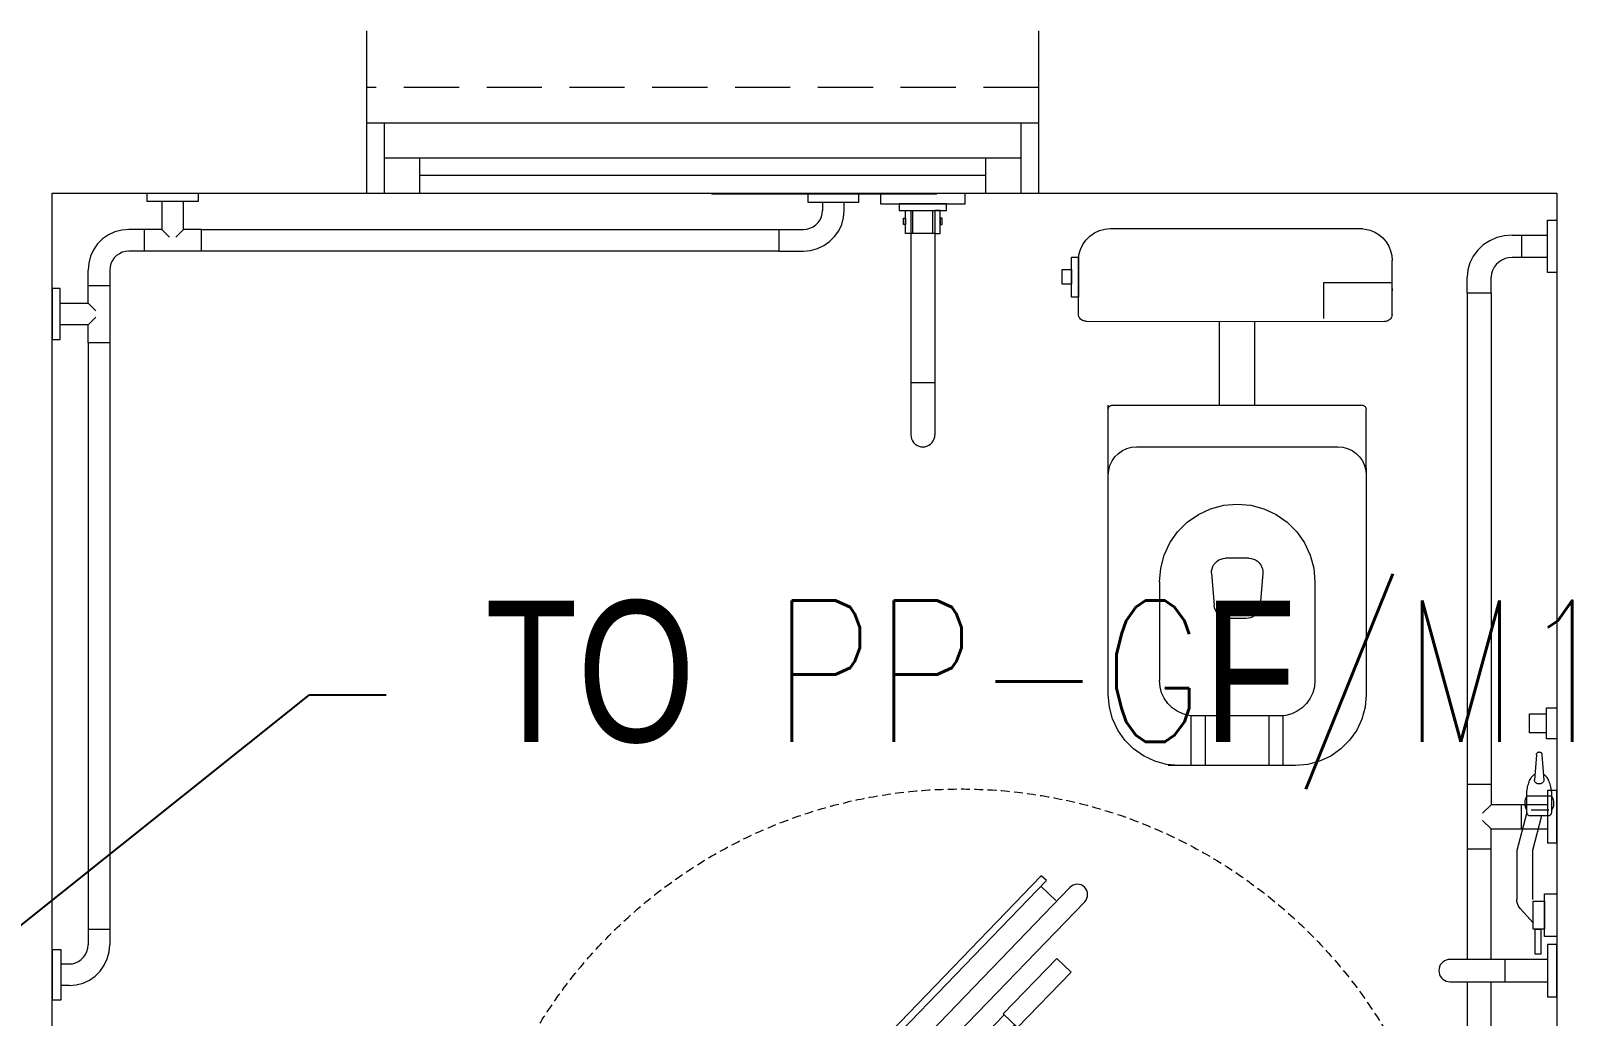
# Model space of a CAD drawing. Header units: inches. Extents: x -12418 to 57169, y -29325 to 19878.
# Drawn here: x 8278 to 10460, y 7408 to 8803 of the extents above; entities that cross this region are included whole.
import ezdxf
from ezdxf import colors
from ezdxf.entities.mleader import LeaderData, LeaderLine
from ezdxf.math import Vec2, Vec3

# ---------------------------------------------------------------- set-up
doc = ezdxf.new("R2010")
doc.units = ezdxf.units.IN
doc.header["$LTSCALE"] = 25
doc.header["$MEASUREMENT"] = 0
for name, pattern in [('00-Ground Floor$0$HIDDEN2', [0.1875, 0.125, -0.0625]), ('00-Ground Floor$0$TRATTEGGIATA', [0.75, 0.5, -0.25]), ('DASHDOT', [25.4, 12.7, -6.35, 0, -6.35])]:
    doc.linetypes.add(name, pattern=pattern)
doc.layers.get('0').update_dxf_attribs({"color": 8})
for name, color, linetype, lineweight in [('00-Ground Floor$0$Aluminum', 251, 'Continuous', 5), ('00-Ground Floor$0$LOADING', 253, 'Continuous', 5), ('00-Ground Floor$0$Proj', 251, 'Continuous', 5), ('00-Ground Floor$0$SANIT', 250, 'Continuous', 5), ('00-Ground Floor$0$Walls', 251, 'Continuous', 5), ('E-LITE-CIRC @ 100', 6, 'Continuous', 25), ('E-LITE-CLNG-CNDT', 6, 'DASHDOT', 35), ('E-POWR-TEXT @ 100', 6, 'Continuous', 25)]:
    doc.layers.add(name, color=color, linetype=linetype, lineweight=lineweight)
doc.styles.add('DC_Elc_Romans', font='elc_romans.shx', dxfattribs={"width": 0.7})
doc.styles.add('DC_Simplex', font='SIMPLEX.shx', dxfattribs={"width": 0.7})

# ---------------------------------------------------------------- blocks, each defined once
blk = doc.blocks.new('00-Ground Floor$0$Wheelchair')
for p, q in [((9688.8, 4580.4), (9636.3, 4519)), ((9688.8, 4580.4), (9913.2, 4363.8)), ((9695.9, 4532.4), (9716, 4554.1)), ((9647.3, 4524.1), (9584.2, 4494.7)), ((9709.9, 4426.2), (9647.3, 4524.1)), ((9695.9, 4532.4), (9738.4, 4489.9)), ((9584.2, 4494.7), (9568.2, 4476.7)), ((9762.6, 4492.4), (9766.7, 4505.2)), ((9568.2, 4476.7), (9665.9, 4393.6)), ((9698.4, 4444.2), (9735.9, 4492.5)), ((9738.4, 4489.9), (9752.5, 4485)), ((9752.5, 4485), (9762.6, 4492.4)), ((9968.8, 4285), (9757.7, 4488.8)), ((9586.8, 4461), (9580.1, 4453.2)), ((9580.1, 4453.2), (9656.4, 4390)), ((9709.9, 4426.2), (9663.7, 4398.5)), ((9779.1, 4383.2), (9709.9, 4426.2)), ((9900.5, 4350.6), (9959.2, 4411.4)), ((9951.7, 4408.7), (9954.5, 4406)), ((9959.2, 4411.4), (10010.4, 4361.2)), ((9656.4, 4390), (9661.8, 4397.1)), ((9665.9, 4393.6), (9695.8, 4341.1)), ((9933.8, 4386.5), (9932, 4388.3)), ((9934.6, 4342.8), (9980.6, 4390.4)), ((9975.8, 4385.5), (10035.6, 4327.8)), ((9452.6, 4357.1), (9469.8, 4373.8)), ((9469.8, 4373.8), (9557.2, 4280)), ((9759.9, 4375.2), (9711.9, 4320.3)), ((9759.9, 4375.2), (9778.4, 4384.2)), ((9778.4, 4384.2), (9904.8, 4281.6)), ((10015.9, 4307.3), (9956.1, 4365)), ((9426, 4292.7), (9452.6, 4357.1)), ((9486.4, 4356), (9493.9, 4363)), ((9493.9, 4363), (9560.4, 4289.7)), ((9732.8, 4330.6), (9756, 4349.7)), ((9756, 4349.7), (9802, 4345.5)), ((9802, 4345.5), (9893.6, 4285.1)), ((9934.3, 4342.8), (9906.5, 4356.1)), ((9934.7, 4342.9), (10054.3, 4227.4)), ((9950.7, 4359.5), (9980.6, 4330.3)), ((10010.4, 4361.2), (10005.8, 4356.5)), ((9695.8, 4341.1), (9709.9, 4321.7)), ((9751.1, 4275.1), (9711.9, 4320.3)), ((9732.8, 4330.6), (9727.3, 4319.9)), ((9778.1, 4291.7), (9727.3, 4319.9)), ((9980.6, 4330.3), (9986.1, 4336)), ((9371.6, 4248.8), (9430.7, 4303.9)), ((9526.6, 4234.6), (9426, 4292.7)), ((9526.6, 4234.6), (9552.2, 4282)), ((9560.4, 4289.7), (9553.6, 4283.9)), ((9557.2, 4280), (9611, 4252.4)), ((9775.8, 4283), (9778.1, 4291.7)), ((9789, 4271.5), (9775.8, 4283)), ((9890.5, 4287.2), (9880.7, 4247.5)), ((9891.8, 4246.6), (9904.8, 4281.6)), ((9893.6, 4285.1), (9904.8, 4281.6)), ((9904.8, 4281.6), (9992.8, 4255.2)), ((9964, 4272.7), (9966.8, 4282.3)), ((9966.8, 4282.3), (9975.4, 4291.3)), ((9975.4, 4291.3), (9984.9, 4294.4)), ((10489.5, 3888.5), (10084.1, 4279.7)), ((10129.9, 4278.3), (10109.5, 4257.2)), ((10121.6, 4286.3), (10128.5, 4293.5)), ((10121.6, 4286.3), (10499.3, 3921.8)), ((10128.5, 4293.5), (10506.2, 3929)), ((9770.8, 4244.3), (9751.1, 4275.1)), ((9836.1, 4243.1), (9789, 4271.5)), ((9977.3, 4259.9), (9964, 4272.7)), ((9967.7, 4265.7), (9965.5, 4263.4)), ((9992.8, 4255.2), (10043.4, 4233.2)), ((10183.1, 4143.7), (10063.9, 4258.7)), ((10137.1, 4271.4), (10116.7, 4250.3)), ((9371.6, 4248.8), (9598.1, 4034.2)), ((9419.9, 4243.9), (9399.1, 4222.7)), ((9419.9, 4243.9), (9464.3, 4203.2)), ((9508.1, 4245.3), (9461.6, 4205.7)), ((9572.7, 4167.4), (9526.6, 4234.6)), ((9579.9, 4186.9), (9632.5, 4237.3)), ((9611, 4252.4), (9631.1, 4239.2)), ((9679.4, 4200.1), (9632.5, 4237.3)), ((9989.6, 3975.8), (9770.8, 4244.3)), ((9879.4, 4247.6), (9836.1, 4243.1)), ((9891.8, 4246.6), (9879.4, 4247.6)), ((9966.5, 4198.9), (9891.8, 4246.6)), ((10043.4, 4233.2), (10099.8, 4203.2)), ((9623.1, 4216), (9605.2, 4191.9)), ((9623.1, 4216), (9633.6, 4221.9)), ((9664, 4172.4), (9633.6, 4221.9)), ((9469.8, 4189.4), (9462.9, 4179)), ((9464.3, 4203.2), (9469.8, 4189.4)), ((9605.2, 4191.9), (9611.4, 4146.2)), ((9711.1, 4181.9), (9679.4, 4200.1)), ((10005.5, 4168.6), (9966.5, 4198.9)), ((10099.8, 4203.2), (10116.9, 4183)), ((9462.9, 4179), (9450.3, 4174.3)), ((9679.2, 3982.3), (9466.2, 4184.1)), ((9579.9, 4186.9), (9571.7, 4168)), ((9571.7, 4168), (9679.8, 4046.3)), ((9672.6, 4175.1), (9664, 4172.4)), ((9684.7, 4162.4), (9672.6, 4175.1)), ((9989.1, 3975.3), (9711.1, 4181.9)), ((10047.5, 4143.9), (10005.5, 4168.6)), ((10116.9, 4183), (10155.6, 4163.8)), ((10130.2, 4164), (10120, 4181.2)), ((9611.4, 4146.2), (9675.8, 4057.3)), ((9715.1, 4116.7), (9684.7, 4162.4)), ((10087.4, 4131), (10130.2, 4164)), ((10155.6, 4163.8), (10251.2, 4093.6)), ((9816.8, 4105.4), (9835.9, 4124.9)), ((9851.9, 4142.1), (9833.2, 4122.2)), ((9849, 4139.2), (9835.9, 4124.9)), ((10087.4, 4131), (10047.5, 4143.9)), ((10135, 4071.7), (10087.4, 4131)), ((9712.6, 4073.2), (9715.1, 4116.7)), ((10204.7, 4088.4), (10101.2, 3978.7)), ((10251.2, 4093.6), (10204.7, 4088.4)), ((10251.2, 4093.6), (10275.8, 4069.8)), ((9673.6, 4060.4), (9712.8, 4071.9)), ((9714.2, 4060.8), (9679.8, 4046.3)), ((9714.2, 4060.8), (9712.6, 4073.2)), ((9765.1, 3988.4), (9714.2, 4060.8)), ((10097.7, 4073.5), (9997.2, 3968.1)), ((10187.6, 4070.2), (10097.7, 4073.5)), ((10275.8, 4069.8), (10283, 4047)), ((9610.7, 4047.5), (9552.6, 3986.2)), ((9619.9, 4014.1), (9605.4, 4041.3)), ((9675.8, 4057.3), (9679.8, 4046.3)), ((9679.8, 4046.3), (9710.1, 3959.6)), ((10283, 4047), (10281.4, 4032.7)), ((10469.2, 3867.5), (10283.1, 4047.1)), ((9576.3, 4012.7), (9574.4, 4014.4)), ((10281.4, 4032.7), (10176, 3886.7)), ((10271, 4018.3), (10309.2, 3981.4)), ((9554.9, 3993.8), (9557.7, 3991.1)), ((9619.9, 4013.8), (9574.4, 3965.8)), ((9604, 3997), (9634.5, 3968.4)), ((9619.9, 4013.8), (9740.6, 3899.4)), ((10294.8, 3967.5), (10259.1, 4001.9)), ((9552.6, 3986.2), (9605, 3937.3)), ((9579.2, 3970.8), (9639.5, 3913.6)), ((9659, 3934.2), (9598.7, 3991.4)), ((9673.3, 3975.3), (9670.6, 3965.7)), ((9681.9, 3984.4), (9673.3, 3975.3)), ((9691.3, 3987.6), (9681.9, 3984.4)), ((9704.7, 3974.8), (9691.3, 3987.6)), ((9698.5, 3984.2), (9700.7, 3986.4)), ((9797.1, 3950.8), (9765.1, 3988.4)), ((9989.1, 3975.3), (9986.9, 3977.9)), ((10002.4, 3961.7), (9989.1, 3975.3)), ((10003.8, 3963), (10017, 3972.2)), ((10017, 3972.2), (10055.4, 3976.6)), ((10055.4, 3976.6), (10092.1, 3970.4)), ((10101.2, 3978.7), (10059.8, 3939.5)), ((10101.2, 3978.7), (10167.6, 3911)), ((10310.6, 3982.9), (10291.2, 3962.7)), ((10389.2, 3907.1), (10310.6, 3982.9)), ((9634.5, 3968.4), (9629, 3962.7)), ((9710.1, 3959.6), (9734.3, 3910)), ((9823.7, 3909.9), (9797.1, 3950.8)), ((9896.3, 3862.9), (9997.1, 3968)), ((10002.4, 3961.7), (9993.9, 3948)), ((9997.1, 3968.1), (9995.9, 3966.7)), ((10002.4, 3961.7), (10003.2, 3962.2)), ((10291.2, 3962.7), (10369.7, 3886.9)), ((9605, 3937.3), (9609.5, 3942)), ((9993.9, 3948), (9991.2, 3909.5)), ((10491.3, 3929.5), (10470.9, 3908.4)), ((10499.3, 3921.8), (10506.2, 3929)), ((9734.3, 3910), (9766.8, 3855.1)), ((9838.4, 3870.6), (9823.7, 3909.9)), ((9991.2, 3909.5), (9999, 3873.1)), ((9991.2, 3863.6), (10028.5, 3906.8)), ((10369.7, 3886.9), (10389.2, 3907.1)), ((9830, 3774.5), (9709.7, 3888.4)), ((9689.7, 3867.2), (10098.6, 3479.7)), ((9838.4, 3870.6), (9807.3, 3826.4)), ((9899.8, 3825.8), (9838.4, 3870.6)), ((9886.2, 3755.3), (9991.2, 3863.6)), ((9903.6, 3773.2), (9896.3, 3862.9)), ((9991.2, 3863.6), (10061.7, 3800.3)), ((9693.1, 3821.6), (9713.3, 3842.9)), ((9766.8, 3855.1), (9787.8, 3838.9)), ((9684.7, 3829.6), (9677.9, 3822.3)), ((9677.9, 3822.3), (10058.9, 3461.2)), ((9684.7, 3829.6), (10065.8, 3468.5)), ((9700.4, 3814.7), (9720.5, 3836)), ((9787.8, 3838.9), (9808.6, 3801)), ((9807.3, 3826.4), (9789.7, 3835.8)), ((9808.6, 3801), (9883.1, 3708.7)), ((9945.2, 3681.2), (10086.4, 3793)), ((9883.1, 3708.7), (9886.2, 3755.3)), ((9883.1, 3708.7), (9907.9, 3685.2)), ((9959.2, 3692.3), (9997.7, 3655.7)), ((10011, 3670.7), (9975, 3704.8)), ((9907.9, 3685.2), (9931, 3679)), ((10118.7, 3500.9), (9930.9, 3678.8)), ((9931, 3679), (9945.2, 3681.2)), ((9996.3, 3654.2), (10015.6, 3674.6)), ((10015.6, 3674.6), (10094.8, 3599.5)), ((10075.5, 3579.1), (9996.3, 3654.2)), ((10094.8, 3599.5), (10075.5, 3579.1)), ((10057.7, 3476.1), (10077.9, 3497.4)), ((10065.8, 3468.5), (10058.9, 3461.2))]:
    blk.add_line(p, q)
at = {"color": 30, "linetype": '00-Ground Floor$0$TRATTEGGIATA'}
blk.add_circle((9928.9, 4043.3), 700, dxfattribs=at)
for centre, radius, start, end in [((9941.8, 4398.5), 14.2, 46.0147, 226.0147), ((10025.7, 4317.5), 14.2, 226.0147, 46.0147), ((10074, 4269.2), 14.6, 46.0147, 226.0147), ((9564.6, 4004.1), 14.2, 46.5424, 226.5424), ((9694.4, 4260), 626.4, 320.2511, 335.2615), ((9694.4, 4260), 616.4, 321.5411, 333.0972), ((9649.3, 3923.9), 14.2, 226.5424, 46.5424), ((10097.1, 3872.9), 80.1, 316.0147, 28.3763), ((9699.7, 3877.8), 14.6, 46.5424, 226.5424), ((10479.4, 3878), 14.6, 226.0147, 46.0147), ((10096.6, 3872.4), 80.1, 244.1807, 316.5424), ((9692, 4257.4), 626.4, 297.2956, 312.306), ((9692, 4257.4), 616.4, 299.4599, 311.0159), ((10108.7, 3490.3), 14.6, 226.5424, 46.5424)]:
    blk.add_arc(centre, radius, start, end)
blk = doc.blocks.new('00-Ground Floor')
at = {"layer": '00-Ground Floor$0$Aluminum'}
for p, q in [((8753, 8672.6, 0), (9704.4, 8672.6, 0)), ((8778, 8672.6, 0), (8778, 8572.6, 0)), ((9679.4, 8672.6, 0), (9679.4, 8572.6, 0)), ((8778, 8622.6, 0), (9679.4, 8622.6, 0)), ((8828, 8622.6, 0), (8828, 8572.6, 0)), ((9629.4, 8622.6, 0), (9629.4, 8572.6, 0)), ((9629.4, 8597.6, 0), (8828, 8597.6, 0)), ((8753, 8572.6, 0), (9704.4, 8572.6, 0))]:
    blk.add_line(p, q, dxfattribs=at)
at = {"layer": '00-Ground Floor$0$Proj', "linetype": '00-Ground Floor$0$HIDDEN2', "ltscale": 25}
blk.add_line((9704.4, 8722.6, 0), (8753, 8722.6, 0), dxfattribs=at)
at = {"layer": '00-Ground Floor$0$SANIT'}
for p, q in [((8442.8, 8560.9, 0), (8442.8, 8572.6, 0)), ((8442.8, 8572.6, 0), (8514.8, 8572.6, 0)), ((8514.8, 8560.9, 0), (8442.8, 8560.9, 0)), ((8463.5, 8560.9, 0), (8463.5, 8521.4, 0)), ((8494.1, 8521.4, 0), (8494.1, 8560.9, 0)), ((8514.8, 8572.6, 0), (8514.8, 8560.9, 0)), ((9241.5, 8571.8, 0), (9560.1, 8571.8, 0)), ((9377.9, 8571.8, 0), (9449.9, 8571.8, 0)), ((9377.9, 8571.8, 0), (9377.9, 8560.1, 0)), ((9377.9, 8560.1, 0), (9449.9, 8560.1, 0)), ((9398.6, 8560.1, 0), (9398.6, 8548.4, 0)), ((9429.2, 8548.4, 0), (9429.2, 8560.1, 0)), ((9449.9, 8560.1, 0), (9449.9, 8571.8, 0)), ((9480.5, 8572.6, 0), (9480.5, 8557.6, 0)), ((9480.5, 8557.6, 0), (9600.5, 8557.6, 0)), ((9573.9, 8557.6, 0), (9507.2, 8557.6, 0)), ((9507.2, 8557.6, 0), (9507.2, 8548.4, 0)), ((9573.9, 8548.4, 0), (9573.9, 8557.6, 0)), ((9600.5, 8557.6, 0), (9600.5, 8572.6, 0)), ((9389, 8527.8, 0), (9392.3, 8531.1, 0)), ((9392.3, 8531.1, 0), (9395, 8534.9, 0)), ((9395, 8534.9, 0), (9397, 8539.2, 0)), ((9397, 8539.2, 0), (9398.2, 8543.8, 0)), ((9398.2, 8543.8, 0), (9398.6, 8548.4, 0)), ((9425.7, 8528.7, 0), (9428.3, 8538.4, 0)), ((9428.3, 8538.4, 0), (9429.2, 8548.4, 0)), ((9507.2, 8548.4, 0), (9573.9, 8548.4, 0)), ((9513.2, 8537.4, 0), (9516.2, 8537.4, 0)), ((9513.2, 8528.6, 0), (9513.2, 8537.4, 0)), ((9516.2, 8548.4, 0), (9523.5, 8548.4, 0)), ((9516.2, 8515.6, 0), (9516.2, 8548.4, 0)), ((9516.2, 8537.4, 0), (9516.2, 8528.6, 0)), ((9523.5, 8548.4, 0), (9523.5, 8515.6, 0)), ((9523.5, 8548.4, 0), (9523.5, 8304.5, 0)), ((9526.5, 8515.6, 0), (9526.5, 8548.4, 0)), ((9554.5, 8515.6, 0), (9554.5, 8548.4, 0)), ((9564.9, 8548.4, 0), (9557.5, 8548.4, 0)), ((9557.5, 8548.4, 0), (9557.5, 8515.6, 0)), ((9557.5, 8548.4, 0), (9557.5, 8304.5, 0)), ((9564.9, 8515.6, 0), (9564.9, 8548.4, 0)), ((9567.9, 8537.4, 0), (9564.9, 8537.4, 0)), ((9564.9, 8537.4, 0), (9564.9, 8528.6, 0)), ((9567.9, 8528.6, 0), (9567.9, 8537.4, 0)), ((10424.9, 8460.5, 0), (10424.9, 8534.8, 0)), ((10424.9, 8534.8, 0), (10437.9, 8534.8, 0)), ((10437.9, 8534.8, 0), (10437.9, 8460.5, 0)), ((8387.9, 8513.7, 0), (8379.6, 8508, 0)), ((8397, 8518, 0), (8387.9, 8513.7, 0)), ((8406.7, 8520.6, 0), (8397, 8518, 0)), ((8416.7, 8521.4, 0), (8406.7, 8520.6, 0)), ((8438.3, 8521.4, 0), (8416.7, 8521.4, 0)), ((8438.3, 8521.4, 0), (8438.3, 8490.8, 0)), ((8463.5, 8521.4, 0), (8438.3, 8521.4, 0)), ((8463.5, 8521.4, 0), (8474.3, 8510.6, 0)), ((8494.1, 8521.4, 0), (8483.3, 8510.6, 0)), ((8519.3, 8521.4, 0), (8494.1, 8521.4, 0)), ((8519.3, 8490.8, 0), (8519.3, 8521.4, 0)), ((8519.3, 8521.4, 0), (9336.5, 8521.4, 0)), ((9336.5, 8521.4, 0), (9336.5, 8490.8, 0)), ((9336.5, 8521.4, 0), (9371.6, 8521.4, 0)), ((9371.6, 8521.4, 0), (9376.3, 8521.9, 0)), ((9376.3, 8521.9, 0), (9380.8, 8523.1, 0)), ((9380.8, 8523.1, 0), (9385.1, 8525.1, 0)), ((9385.1, 8525.1, 0), (9389, 8527.8, 0)), ((9408.6, 8504.3, 0), (9415.7, 8511.4, 0)), ((9415.7, 8511.4, 0), (9421.5, 8519.6, 0)), ((9421.5, 8519.6, 0), (9425.7, 8528.7, 0)), ((9516.2, 8528.6, 0), (9513.2, 8528.6, 0)), ((9523.5, 8515.6, 0), (9516.2, 8515.6, 0)), ((9557.5, 8515.6, 0), (9523.5, 8515.6, 0)), ((9557.5, 8515.6, 0), (9564.9, 8515.6, 0)), ((9564.9, 8528.6, 0), (9567.9, 8528.6, 0)), ((9771.3, 8506.5, 0), (9776.8, 8512, 0)), ((9776.8, 8512, 0), (9783.3, 8516.5, 0)), ((9783.3, 8516.5, 0), (9790.4, 8519.9, 0)), ((9790.4, 8519.9, 0), (9798, 8521.9, 0)), ((9798, 8521.9, 0), (9805.8, 8522.6, 0)), ((9805.8, 8522.6, 0), (10159.8, 8522.6, 0)), ((10159.8, 8522.6, 0), (10163.3, 8522.6, 0)), ((10159.8, 8522.6, 0), (10166.8, 8522, 0)), ((10166.8, 8522, 0), (10173.7, 8520.4, 0)), ((10173.7, 8520.4, 0), (10180.2, 8517.7, 0)), ((10180.2, 8517.7, 0), (10186.2, 8514, 0)), ((10186.2, 8514, 0), (10191.6, 8509.4, 0)), ((10191.6, 8509.4, 0), (10196.2, 8504, 0)), ((10353, 8509.9, 0), (10342.9, 8505.5, 0)), ((10363.8, 8512.5, 0), (10353, 8509.9, 0)), ((10374.9, 8513.4, 0), (10363.8, 8512.5, 0)), ((10374.9, 8513.4, 0), (10423.9, 8513.4, 0)), ((10387.9, 8513.4, 0), (10387.9, 8481.9, 0)), ((8366.8, 8492.6, 0), (8362.5, 8483.5, 0)), ((8372.5, 8500.9, 0), (8366.8, 8492.6, 0)), ((8379.6, 8508, 0), (8372.5, 8500.9, 0)), ((8403.2, 8487.2, 0), (8399.3, 8484.5, 0)), ((8407.4, 8489.2, 0), (8403.2, 8487.2, 0)), ((8412, 8490.4, 0), (8407.4, 8489.2, 0)), ((8416.7, 8490.8, 0), (8412, 8490.4, 0)), ((9336.5, 8490.8, 0), (8416.7, 8490.8, 0)), ((9336.5, 8490.8, 0), (9371.6, 8490.8, 0)), ((9371.6, 8490.8, 0), (9381.6, 8491.7, 0)), ((9381.6, 8491.7, 0), (9391.3, 8494.3, 0)), ((9391.3, 8494.3, 0), (9400.4, 8498.6, 0)), ((9400.4, 8498.6, 0), (9408.6, 8504.3, 0)), ((9761.4, 8485.4, 0), (9763.5, 8493, 0)), ((9763.5, 8493, 0), (9766.8, 8500.1, 0)), ((9766.8, 8500.1, 0), (9771.3, 8506.5, 0)), ((10196.2, 8504, 0), (10199.9, 8498, 0)), ((10199.9, 8498, 0), (10202.6, 8491.4, 0)), ((10202.6, 8491.4, 0), (10204.2, 8484.6, 0)), ((10325.9, 8492.2, 0), (10319.5, 8483.7, 0)), ((10333.8, 8499.5, 0), (10325.9, 8492.2, 0)), ((10342.9, 8505.5, 0), (10333.8, 8499.5, 0)), ((8359.9, 8473.9, 0), (8359.1, 8463.8, 0)), ((8362.5, 8483.5, 0), (8359.9, 8473.9, 0)), ((8390.1, 8468.5, 0), (8389.7, 8463.8, 0)), ((8391.3, 8473.1, 0), (8390.1, 8468.5, 0)), ((8393.3, 8477.3, 0), (8391.3, 8473.1, 0)), ((8396, 8481.2, 0), (8393.3, 8477.3, 0)), ((8399.3, 8484.5, 0), (8396, 8481.2, 0)), ((9750.8, 8425.6, 0), (9750.8, 8482.1, 0)), ((9750.8, 8482.1, 0), (9760.8, 8482.1, 0)), ((9760.8, 8477.6, 0), (9761.4, 8485.4, 0)), ((9760.8, 8401.8, 0), (9760.8, 8482.1, 0)), ((9760.8, 8482.1, 0), (9760.8, 8425.6, 0)), ((9760.8, 8429.6, 0), (9760.8, 8477.6, 0)), ((10204.2, 8484.6, 0), (10204.8, 8477.6, 0)), ((10204.8, 8401.3, 0), (10204.8, 8477.6, 0)), ((10314.8, 8474.4, 0), (10311.9, 8464.4, 0)), ((10319.5, 8483.7, 0), (10314.8, 8474.4, 0)), ((10349, 8468, 0), (10346.7, 8463.6, 0)), ((10352, 8471.9, 0), (10349, 8468, 0)), ((10355.7, 8475.4, 0), (10352, 8471.9, 0)), ((10359.9, 8478.2, 0), (10355.7, 8475.4, 0)), ((10364.7, 8480.2, 0), (10359.9, 8478.2, 0)), ((10369.7, 8481.5, 0), (10364.7, 8480.2, 0)), ((10374.9, 8481.9, 0), (10369.7, 8481.5, 0)), ((10423.9, 8481.9, 0), (10374.9, 8481.9, 0)), ((8359.1, 8442.2, 0), (8359.1, 8463.8, 0)), ((8389.7, 8463.8, 0), (8389.7, 8361.2, 0)), ((9737.8, 8444.1, 0), (9737.8, 8464.6, 0)), ((9737.8, 8464.6, 0), (9750.8, 8464.6, 0)), ((9750.8, 8444.1, 0), (9737.8, 8444.1, 0)), ((9750.8, 8464.6, 0), (9750.8, 8444.1, 0)), ((10107.8, 8446.1, 0), (10107.8, 8395.6, 0)), ((10204.8, 8446.1, 0), (10107.8, 8446.1, 0)), ((10311.9, 8464.4, 0), (10310.9, 8454.1, 0)), ((10310.9, 8431.8, 0), (10310.9, 8454.1, 0)), ((10345.4, 8458.9, 0), (10344.9, 8454.1, 0)), ((10344.9, 8431.8, 0), (10344.9, 8454.1, 0)), ((10346.7, 8463.6, 0), (10345.4, 8458.9, 0)), ((10437.9, 8460.5, 0), (10424.9, 8460.5, 0)), ((8319.6, 8437.7, 0), (8307.9, 8437.7, 0)), ((8307.9, 8437.7, 0), (8307.9, 8365.7, 0)), ((8319.6, 8365.7, 0), (8319.6, 8437.7, 0)), ((8359.1, 8417, 0), (8359.1, 8442.2, 0)), ((8359.1, 8442.2, 0), (8389.7, 8442.2, 0)), ((9760.8, 8425.6, 0), (9750.8, 8425.6, 0)), ((10204.8, 8438, 0), (10204.8, 8434.6, 0)), ((10310.9, 8431.8, 0), (10344.9, 8431.8, 0)), ((10310.9, 8431.8, 0), (10310.9, 7516.2, 0)), ((10344.8, 8431.8, 0), (10344.8, 7707.2, 0)), ((8319.6, 8417, 0), (8359.1, 8417, 0)), ((8359.1, 8417, 0), (8369.9, 8406.2, 0)), ((9760.9, 8400.1, 0), (9760.8, 8401.8, 0)), ((9761.3, 8398.5, 0), (9760.9, 8400.1, 0)), ((10204.6, 8399.7, 0), (10204.2, 8398.1, 0)), ((10204.8, 8401.3, 0), (10204.6, 8399.7, 0)), ((8359.1, 8386.4, 0), (8319.6, 8386.4, 0)), ((8359.1, 8386.4, 0), (8369.9, 8397.2, 0)), ((8359.1, 8361.2, 0), (8359.1, 8386.4, 0)), ((9762, 8397, 0), (9761.3, 8398.5, 0)), ((9762.8, 8395.7, 0), (9762, 8397, 0)), ((9763.9, 8394.5, 0), (9762.8, 8395.7, 0)), ((9765.2, 8393.4, 0), (9763.9, 8394.5, 0)), ((9766.7, 8392.6, 0), (9765.2, 8393.4, 0)), ((9768.2, 8392.1, 0), (9766.7, 8392.6, 0)), ((9769.8, 8391.8, 0), (9768.2, 8392.1, 0)), ((9771.5, 8391.8, 0), (9769.8, 8391.8, 0)), ((9771.5, 8391.8, 0), (10194.1, 8391.4, 0)), ((9960.5, 8272.9, 0), (9960.5, 8391.6, 0)), ((10010.5, 8272.9, 0), (10010.5, 8391.6, 0)), ((10195.7, 8391.4, 0), (10194, 8391.4, 0)), ((10197.3, 8391.7, 0), (10195.7, 8391.4, 0)), ((10198.9, 8392.2, 0), (10197.3, 8391.7, 0)), ((10200.3, 8393, 0), (10198.9, 8392.2, 0)), ((10201.6, 8394, 0), (10200.3, 8393, 0)), ((10202.7, 8395.2, 0), (10201.6, 8394, 0)), ((10203.6, 8396.6, 0), (10202.7, 8395.2, 0)), ((10204.2, 8398.1, 0), (10203.6, 8396.6, 0)), ((8307.9, 8365.7, 0), (8319.6, 8365.7, 0)), ((8389.7, 8361.2, 0), (8359.1, 8361.2, 0)), ((8359.1, 8361.2, 0), (8359.1, 7530.5, 0)), ((8389.7, 8361.2, 0), (8389.7, 7530.5, 0)), ((9523.5, 8304.5, 0), (9523.5, 8230.8, 0)), ((9557.5, 8304.5, 0), (9523.5, 8304.5, 0)), ((9557.5, 8304.5, 0), (9557.5, 8230.8, 0)), ((9803, 8225.4, 0), (9803, 8272.9, 0)), ((9803.1, 8267.9, 0), (9803.4, 8268.9, 0)), ((9803.4, 8268.9, 0), (9803.8, 8269.9, 0)), ((9803.8, 8269.9, 0), (9804.4, 8270.7, 0)), ((9804.4, 8270.7, 0), (9805.2, 8271.5, 0)), ((9805.2, 8271.5, 0), (9806, 8272.1, 0)), ((9806, 8272.1, 0), (9807, 8272.5, 0)), ((9807, 8272.5, 0), (9808, 8272.8, 0)), ((9808, 8272.8, 0), (9809, 8272.9, 0)), ((9809, 8272.9, 0), (10162, 8272.9, 0)), ((10162, 8272.9, 0), (10163.1, 8272.8, 0)), ((10163.1, 8272.8, 0), (10164.1, 8272.5, 0)), ((10164.1, 8272.5, 0), (10165, 8272, 0)), ((10165, 8272, 0), (10165.9, 8271.4, 0)), ((10165.9, 8271.4, 0), (10166.6, 8270.7, 0)), ((10166.6, 8270.7, 0), (10167.2, 8269.9, 0)), ((10167.2, 8269.9, 0), (10167.7, 8268.9, 0)), ((10167.7, 8268.9, 0), (10167.9, 8267.9, 0)), ((9803, 8266.9, 0), (9803.1, 8267.9, 0)), ((9803, 7862.9, 0), (9803, 8266.9, 0)), ((10167.9, 8267.9, 0), (10168, 8266.9, 0)), ((10168, 8183.9, 0), (10168, 8266.9, 0)), ((9523.5, 8230.8, 0), (9523.8, 8227.8, 0)), ((9523.8, 8227.8, 0), (9524.6, 8225, 0)), ((9556.5, 8225, 0), (9557.3, 8227.8, 0)), ((9557.3, 8227.8, 0), (9557.5, 8230.8, 0)), ((9524.6, 8225, 0), (9525.8, 8222.3, 0)), ((9525.8, 8222.3, 0), (9527.5, 8219.9, 0)), ((9527.5, 8219.9, 0), (9529.6, 8217.8, 0)), ((9529.6, 8217.8, 0), (9532, 8216.1, 0)), ((9532, 8216.1, 0), (9534.7, 8214.8, 0)), ((9534.7, 8214.8, 0), (9537.6, 8214, 0)), ((9537.6, 8214, 0), (9540.5, 8213.8, 0)), ((9540.5, 8213.8, 0), (9543.5, 8214, 0)), ((9543.5, 8214, 0), (9546.4, 8214.8, 0)), ((9546.4, 8214.8, 0), (9549, 8216.1, 0)), ((9549, 8216.1, 0), (9551.5, 8217.8, 0)), ((9551.5, 8217.8, 0), (9553.6, 8219.9, 0)), ((9553.6, 8219.9, 0), (9555.3, 8222.3, 0)), ((9555.3, 8222.3, 0), (9556.5, 8225, 0)), ((9812.4, 8199.6, 0), (9817.3, 8204.5, 0)), ((9817.3, 8204.5, 0), (9823, 8208.5, 0)), ((9823, 8208.5, 0), (9829.3, 8211.4, 0)), ((9829.3, 8211.4, 0), (9836.1, 8213.2, 0)), ((9836.1, 8213.2, 0), (9843, 8213.9, 0)), ((9843, 8213.9, 0), (10128, 8213.9, 0)), ((10128, 8213.9, 0), (10135, 8213.2, 0)), ((10135, 8213.2, 0), (10141.7, 8211.4, 0)), ((10141.7, 8211.4, 0), (10148, 8208.5, 0)), ((10148, 8208.5, 0), (10153.7, 8204.5, 0)), ((10153.7, 8204.5, 0), (10158.7, 8199.6, 0)), ((9803.6, 8180.8, 0), (9805.4, 8187.5, 0)), ((9805.4, 8187.5, 0), (9808.4, 8193.9, 0)), ((9808.4, 8193.9, 0), (9812.4, 8199.6, 0)), ((10158.7, 8199.6, 0), (10162.7, 8193.9, 0)), ((10162.7, 8193.9, 0), (10165.6, 8187.5, 0)), ((10165.6, 8187.5, 0), (10167.4, 8180.8, 0)), ((10168, 8183.9, 0), (10168, 7862.9, 0)), ((9803, 8173.9, 0), (9803.6, 8180.8, 0)), ((10167.4, 8180.8, 0), (10168, 8173.9, 0)), ((9914.8, 8107.1, 0), (9930.5, 8118.1, 0)), ((9930.5, 8118.1, 0), (9947.9, 8126.2, 0)), ((9947.9, 8126.2, 0), (9966.4, 8131.2, 0)), ((9966.4, 8131.2, 0), (9985.5, 8132.9, 0)), ((9985.5, 8132.9, 0), (10004.6, 8131.2, 0)), ((10004.6, 8131.2, 0), (10023.1, 8126.2, 0)), ((10023.1, 8126.2, 0), (10040.5, 8118.1, 0)), ((10040.5, 8118.1, 0), (10056.2, 8107.1, 0)), ((9901.2, 8093.6, 0), (9914.8, 8107.1, 0)), ((10056.2, 8107.1, 0), (10069.8, 8093.6, 0)), ((9882.1, 8060.5, 0), (9890.2, 8077.9, 0)), ((9890.2, 8077.9, 0), (9901.2, 8093.6, 0)), ((10069.8, 8093.6, 0), (10080.8, 8077.9, 0)), ((10080.8, 8077.9, 0), (10088.9, 8060.5, 0)), ((9877.2, 8042, 0), (9882.1, 8060.5, 0)), ((9954.6, 8049.7, 0), (9957, 8051.9, 0)), ((9957, 8051.9, 0), (9959.7, 8053.7, 0)), ((9959.7, 8053.7, 0), (9962.6, 8055, 0)), ((9962.6, 8055, 0), (9965.8, 8055.8, 0)), ((9965.8, 8055.8, 0), (9969, 8056.1, 0)), ((10002, 8056.1, 0), (9969, 8056.1, 0)), ((10002, 8056.1, 0), (10005.3, 8055.8, 0)), ((10005.3, 8055.8, 0), (10008.4, 8055, 0)), ((10008.4, 8055, 0), (10011.3, 8053.7, 0)), ((10011.3, 8053.7, 0), (10014.1, 8051.9, 0)), ((10014.1, 8051.9, 0), (10016.4, 8049.7, 0)), ((10088.9, 8060.5, 0), (10093.8, 8042, 0)), ((9875.5, 8022.9, 0), (9877.2, 8042, 0)), ((9949.2, 8034.9, 0), (9949.3, 8038.1, 0)), ((9949.2, 8034.9, 0), (9953, 7989.2, 0)), ((9949.3, 8038.1, 0), (9949.9, 8041.3, 0)), ((9949.9, 8041.3, 0), (9951, 8044.4, 0)), ((9951, 8044.4, 0), (9952.6, 8047.2, 0)), ((9952.6, 8047.2, 0), (9954.6, 8049.7, 0)), ((10016.4, 8049.7, 0), (10018.4, 8047.2, 0)), ((10021.8, 8034.9, 0), (10018, 7989.2, 0)), ((10018.4, 8047.2, 0), (10020, 8044.4, 0)), ((10020, 8044.4, 0), (10021.1, 8041.3, 0)), ((10021.1, 8041.3, 0), (10021.7, 8038.1, 0)), ((10021.7, 8038.1, 0), (10021.8, 8034.9, 0)), ((10093.8, 8042, 0), (10095.5, 8022.9, 0)), ((9875.5, 8022.9, 0), (9875.5, 7882.9, 0)), ((10095.5, 8022.9, 0), (10095.5, 7882.9, 0)), ((9953.5, 7986, 0), (9953, 7989.2, 0)), ((9954.6, 7982.8, 0), (9953.5, 7986, 0)), ((10017.5, 7986, 0), (10016.4, 7982.8, 0)), ((10018, 7989.2, 0), (10017.5, 7986, 0)), ((9956.2, 7979.9, 0), (9954.6, 7982.8, 0)), ((9958.2, 7977.3, 0), (9956.2, 7979.9, 0)), ((9960.6, 7975.1, 0), (9958.2, 7977.3, 0)), ((9963.4, 7973.3, 0), (9960.6, 7975.1, 0)), ((9966.4, 7971.9, 0), (9963.4, 7973.3, 0)), ((9969.6, 7971.1, 0), (9966.4, 7971.9, 0)), ((9972.9, 7970.9, 0), (9969.6, 7971.1, 0)), ((9998.1, 7970.9, 0), (9972.9, 7970.9, 0)), ((10001.4, 7971.1, 0), (9998.1, 7970.9, 0)), ((10004.6, 7971.9, 0), (10001.4, 7971.1, 0)), ((10007.6, 7973.3, 0), (10004.6, 7971.9, 0)), ((10010.4, 7975.1, 0), (10007.6, 7973.3, 0)), ((10012.8, 7977.3, 0), (10010.4, 7975.1, 0)), ((10014.9, 7979.9, 0), (10012.8, 7977.3, 0)), ((10016.4, 7982.8, 0), (10014.9, 7979.9, 0)), ((9876.3, 7874.2, 0), (9875.5, 7882.9, 0)), ((10095.5, 7882.9, 0), (10094.8, 7874.2, 0)), ((9804.5, 7845.5, 0), (9803, 7862.9, 0)), ((9878.5, 7865.8, 0), (9876.3, 7874.2, 0)), ((9882.2, 7857.9, 0), (9878.5, 7865.8, 0)), ((9887.2, 7850.7, 0), (9882.2, 7857.9, 0)), ((10088.8, 7857.9, 0), (10083.8, 7850.7, 0)), ((10092.5, 7865.8, 0), (10088.8, 7857.9, 0)), ((10094.8, 7874.2, 0), (10092.5, 7865.8, 0)), ((10168, 7862.9, 0), (10166.5, 7845.5, 0)), ((9809, 7828.7, 0), (9804.5, 7845.5, 0)), ((9893.4, 7844.6, 0), (9887.2, 7850.7, 0)), ((9900.5, 7839.6, 0), (9893.4, 7844.6, 0)), ((9908.4, 7835.9, 0), (9900.5, 7839.6, 0)), ((9916.8, 7833.6, 0), (9908.4, 7835.9, 0)), ((9925.5, 7832.9, 0), (9916.8, 7833.6, 0)), ((10050.5, 7832.9, 0), (9920.5, 7832.9, 0)), ((9920.5, 7762.9, 0), (9920.5, 7832.9, 0)), ((9940.5, 7762.9, 0), (9940.5, 7832.9, 0)), ((10030.5, 7762.9, 0), (10030.5, 7832.9, 0)), ((10054.2, 7833.6, 0), (10045.5, 7832.9, 0)), ((10050.5, 7762.9, 0), (10050.5, 7832.9, 0)), ((10062.6, 7835.9, 0), (10054.2, 7833.6, 0)), ((10070.5, 7839.6, 0), (10062.6, 7835.9, 0)), ((10077.6, 7844.5, 0), (10070.5, 7839.6, 0)), ((10083.8, 7850.7, 0), (10077.6, 7844.5, 0)), ((10166.5, 7845.5, 0), (10162, 7828.6, 0)), ((10399.1, 7809.2, 0), (10399.1, 7835.9, 0)), ((10399.1, 7835.9, 0), (10423.5, 7835.9, 0)), ((10423.5, 7800.6, 0), (10423.5, 7844.6, 0)), ((10423.5, 7844.6, 0), (10437.9, 7844.6, 0)), ((10437.9, 7844.6, 0), (10437.9, 7800.6, 0)), ((9816.4, 7812.9, 0), (9809, 7828.7, 0)), ((9826.4, 7798.6, 0), (9816.4, 7812.9, 0)), ((10154.6, 7812.9, 0), (10144.6, 7798.6, 0)), ((10162, 7828.6, 0), (10154.6, 7812.9, 0)), ((9838.7, 7786.2, 0), (9826.4, 7798.6, 0)), ((10144.6, 7798.6, 0), (10132.3, 7786.2, 0)), ((10423.5, 7809.2, 0), (10399.1, 7809.2, 0)), ((10437.9, 7800.6, 0), (10423.5, 7800.6, 0)), ((9853, 7776.3, 0), (9838.7, 7786.2, 0)), ((9868.8, 7768.9, 0), (9853, 7776.3, 0)), ((9885.6, 7764.4, 0), (9868.8, 7768.9, 0)), ((10102.2, 7768.9, 0), (10085.4, 7764.4, 0)), ((10118, 7776.2, 0), (10102.2, 7768.9, 0)), ((10132.3, 7786.2, 0), (10118, 7776.2, 0)), ((10409, 7778.1, 0), (10406.4, 7741.9, 0)), ((10409, 7778.1, 0), (10409.1, 7778.7, 0)), ((10409.1, 7778.7, 0), (10409.2, 7779.4, 0)), ((10409.2, 7779.4, 0), (10409.5, 7780, 0)), ((10409.5, 7780, 0), (10409.9, 7780.6, 0)), ((10409.9, 7780.6, 0), (10410.4, 7781.1, 0)), ((10410.4, 7781.1, 0), (10411, 7781.5, 0)), ((10411, 7781.5, 0), (10411.6, 7781.8, 0)), ((10411.6, 7781.8, 0), (10412.3, 7781.9, 0)), ((10412.3, 7781.9, 0), (10412.9, 7782, 0)), ((10412.9, 7782, 0), (10413.6, 7781.9, 0)), ((10413.6, 7781.9, 0), (10414.3, 7781.8, 0)), ((10414.3, 7781.8, 0), (10414.9, 7781.5, 0)), ((10414.9, 7781.5, 0), (10415.5, 7781.1, 0)), ((10415.5, 7781.1, 0), (10416, 7780.6, 0)), ((10416, 7780.6, 0), (10416.3, 7780, 0)), ((10416.3, 7780, 0), (10416.6, 7779.4, 0)), ((10416.6, 7779.4, 0), (10416.8, 7778.7, 0)), ((10416.8, 7778.7, 0), (10416.9, 7778.1, 0)), ((10416.9, 7778.1, 0), (10419.4, 7741.9, 0)), ((9903, 7762.9, 0), (9885.6, 7764.4, 0)), ((10068, 7762.9, 0), (9888, 7762.9, 0)), ((10085.4, 7764.4, 0), (10068, 7762.9, 0)), ((10310.9, 7753.2, 0), (10310.9, 7488.3, 0)), ((10400.9, 7744.4, 0), (10401.7, 7745.6, 0)), ((10401.7, 7745.6, 0), (10402.6, 7746.8, 0)), ((10402.6, 7746.8, 0), (10403.5, 7747.9, 0)), ((10403.5, 7747.9, 0), (10404.4, 7748.9, 0)), ((10404.4, 7748.9, 0), (10405.4, 7749.8, 0)), ((10405.4, 7749.8, 0), (10406.4, 7750.6, 0)), ((10420.5, 7749.8, 0), (10419.4, 7750.6, 0)), ((10421.5, 7748.9, 0), (10420.5, 7749.8, 0)), ((10422.4, 7747.9, 0), (10421.5, 7748.9, 0)), ((10423.3, 7746.8, 0), (10422.4, 7747.9, 0)), ((10424.2, 7745.6, 0), (10423.3, 7746.8, 0)), ((10425, 7744.4, 0), (10424.2, 7745.6, 0)), ((10344.8, 7735.8, 0), (10310.9, 7735.8, 0)), ((10310.9, 7735.2, 0), (10310.9, 7645.2, 0)), ((10395.4, 7726.1, 0), (10395.8, 7728.3, 0)), ((10395.4, 7696.5, 0), (10395.4, 7726.1, 0)), ((10395.8, 7728.3, 0), (10396.2, 7730.5, 0)), ((10396.2, 7730.5, 0), (10396.6, 7732.6, 0)), ((10396.6, 7732.6, 0), (10397.1, 7734.6, 0)), ((10397.1, 7734.6, 0), (10397.6, 7736.4, 0)), ((10397.6, 7736.4, 0), (10398.2, 7738.2, 0)), ((10398.2, 7738.2, 0), (10398.8, 7739.9, 0)), ((10398.8, 7739.9, 0), (10399.4, 7741.5, 0)), ((10399.4, 7741.5, 0), (10400.1, 7743, 0)), ((10400.1, 7743, 0), (10400.9, 7744.4, 0)), ((10406.5, 7741.1, 0), (10406.4, 7741.9, 0)), ((10406.7, 7740.2, 0), (10406.5, 7741.1, 0)), ((10407.1, 7739.4, 0), (10406.7, 7740.2, 0)), ((10407.6, 7738.7, 0), (10407.1, 7739.4, 0)), ((10408.2, 7738.1, 0), (10407.6, 7738.7, 0)), ((10408.9, 7737.6, 0), (10408.2, 7738.1, 0)), ((10409.7, 7737.2, 0), (10408.9, 7737.6, 0)), ((10410.6, 7737, 0), (10409.7, 7737.2, 0)), ((10411.4, 7736.9, 0), (10410.6, 7737, 0)), ((10414.4, 7736.9, 0), (10411.4, 7736.9, 0)), ((10415.3, 7737, 0), (10414.4, 7736.9, 0)), ((10416.1, 7737.2, 0), (10415.3, 7737, 0)), ((10416.9, 7737.6, 0), (10416.1, 7737.2, 0)), ((10417.6, 7738.1, 0), (10416.9, 7737.6, 0)), ((10418.3, 7738.7, 0), (10417.6, 7738.1, 0)), ((10418.8, 7739.4, 0), (10418.3, 7738.7, 0)), ((10419.1, 7740.2, 0), (10418.8, 7739.4, 0)), ((10419.4, 7741.1, 0), (10419.1, 7740.2, 0)), ((10419.4, 7741.9, 0), (10419.4, 7741.1, 0)), ((10424.9, 7727.3, 0), (10424.9, 7653, 0)), ((10437.9, 7727.3, 0), (10424.9, 7727.3, 0)), ((10425.7, 7743, 0), (10425, 7744.4, 0)), ((10426.4, 7741.5, 0), (10425.7, 7743, 0)), ((10427.1, 7739.9, 0), (10426.4, 7741.5, 0)), ((10427.7, 7738.2, 0), (10427.1, 7739.9, 0)), ((10428.3, 7736.4, 0), (10427.7, 7738.2, 0)), ((10428.8, 7734.6, 0), (10428.3, 7736.4, 0)), ((10429.3, 7732.6, 0), (10428.8, 7734.6, 0)), ((10429.7, 7730.5, 0), (10429.3, 7732.6, 0)), ((10430.1, 7728.3, 0), (10429.7, 7730.5, 0)), ((10430.4, 7726.1, 0), (10430.1, 7728.3, 0)), ((10430.4, 7726.1, 0), (10430.4, 7696.5, 0)), ((10437.9, 7653, 0), (10437.9, 7727.3, 0)), ((10344.9, 7707.2, 0), (10332.9, 7695.2, 0)), ((10424.9, 7707.2, 0), (10344.9, 7707.2, 0)), ((10387.9, 7673.2, 0), (10387.9, 7707.2, 0)), ((10392.9, 7709.6, 0), (10393.2, 7713.1, 0)), ((10393.1, 7706.2, 0), (10392.9, 7709.6, 0)), ((10393.9, 7702.8, 0), (10393.1, 7706.2, 0)), ((10393.2, 7713.1, 0), (10394, 7716.4, 0)), ((10395.3, 7699.6, 0), (10393.9, 7702.8, 0)), ((10394, 7716.4, 0), (10395.4, 7719.6, 0)), ((10430.4, 7719.6, 0), (10395.4, 7719.6, 0)), ((10430.4, 7720, 0), (10431.9, 7717.2, 0)), ((10432, 7702.1, 0), (10430.6, 7699.3, 0)), ((10431.9, 7717.2, 0), (10432.9, 7714.3, 0)), ((10433, 7705.1, 0), (10432, 7702.1, 0)), ((10432.9, 7714.3, 0), (10433.4, 7711.2, 0)), ((10433.4, 7708.1, 0), (10433, 7705.1, 0)), ((10433.4, 7711.2, 0), (10433.4, 7708.1, 0)), ((10344.9, 7673.2, 0), (10332.9, 7685.2, 0)), ((10395.4, 7696.5, 0), (10381.3, 7642.6, 0)), ((10395.5, 7695.6, 0), (10395.4, 7696.5, 0)), ((10395.7, 7694.8, 0), (10395.5, 7695.6, 0)), ((10396.1, 7694, 0), (10395.7, 7694.8, 0)), ((10396.6, 7693.3, 0), (10396.1, 7694, 0)), ((10397.2, 7692.7, 0), (10396.6, 7693.3, 0)), ((10397.9, 7692.2, 0), (10397.2, 7692.7, 0)), ((10398.7, 7691.8, 0), (10397.9, 7692.2, 0)), ((10399.6, 7691.6, 0), (10398.7, 7691.8, 0)), ((10400.4, 7691.5, 0), (10399.6, 7691.6, 0)), ((10425.4, 7691.5, 0), (10400.4, 7691.5, 0)), ((10426.4, 7699.5, 0), (10401.4, 7699.5, 0)), ((10416.1, 7691.5, 0), (10403.3, 7642.6, 0)), ((10426.3, 7691.6, 0), (10425.4, 7691.5, 0)), ((10427.1, 7691.8, 0), (10426.3, 7691.6, 0)), ((10427.9, 7692.2, 0), (10427.1, 7691.8, 0)), ((10428.6, 7692.7, 0), (10427.9, 7692.2, 0)), ((10429.3, 7693.3, 0), (10428.6, 7692.7, 0)), ((10429.8, 7694, 0), (10429.3, 7693.3, 0)), ((10430.1, 7694.8, 0), (10429.8, 7694, 0)), ((10430.4, 7695.6, 0), (10430.1, 7694.8, 0)), ((10430.4, 7696.5, 0), (10430.4, 7695.6, 0)), ((10344.9, 7673.2, 0), (10424.9, 7673.2, 0)), ((10344.9, 7488.3, 0), (10344.9, 7673.2, 0)), ((10344.9, 7644.5, 0), (10310.9, 7644.5, 0)), ((10381.3, 7642.6, 0), (10381.3, 7573.3, 0)), ((10403.3, 7642.6, 0), (10403.3, 7573.3, 0)), ((10437.9, 7653, 0), (10424.9, 7653, 0)), ((10381.5, 7570.4, 0), (10381.3, 7573.3, 0)), ((10404.2, 7531.1, 0), (10404.2, 7570.9, 0)), ((10404.2, 7570.9, 0), (10420.6, 7570.9, 0)), ((10420.6, 7521, 0), (10420.6, 7581, 0)), ((10420.6, 7581, 0), (10437.9, 7581, 0)), ((10420.6, 7570.9, 0), (10420.6, 7531.1, 0)), ((10437.9, 7581, 0), (10437.9, 7521, 0)), ((10382.1, 7567.5, 0), (10381.5, 7570.4, 0)), ((10383.2, 7564.7, 0), (10382.1, 7567.5, 0)), ((10384.6, 7562.2, 0), (10383.2, 7564.7, 0)), ((10386.5, 7559.9, 0), (10384.6, 7562.2, 0)), ((10386.5, 7559.9, 0), (10404.2, 7540.3, 0)), ((8359.1, 7530.5, 0), (8359.1, 7508.9, 0)), ((8389.7, 7530.5, 0), (8359.2, 7530.5, 0)), ((8389.7, 7530.5, 0), (8389.7, 7508.9, 0)), ((10420.6, 7531.1, 0), (10404.2, 7531.1, 0)), ((10407.2, 7495.7, 0), (10407.2, 7531.1, 0)), ((10407.2, 7531.1, 0), (10415.2, 7531.1, 0)), ((10415.2, 7531.1, 0), (10415.2, 7495.7, 0)), ((8358.6, 7504.2, 0), (8359.1, 7508.9, 0)), ((8388.8, 7498.9, 0), (8389.7, 7508.9, 0)), ((10437.9, 7521, 0), (10420.6, 7521, 0)), ((10424.9, 7509.7, 0), (10424.9, 7435.5, 0)), ((10437.9, 7509.7, 0), (10424.9, 7509.7, 0)), ((10437.9, 7435.5, 0), (10437.9, 7509.7, 0)), ((8308.7, 7430.6, 0), (8308.7, 7502.6, 0)), ((8308.7, 7502.6, 0), (8320.4, 7502.6, 0)), ((8320.4, 7502.6, 0), (8320.4, 7430.6, 0)), ((8336.7, 7482.3, 0), (8341.3, 7483.5, 0)), ((8341.3, 7483.5, 0), (8345.6, 7485.5, 0)), ((8345.6, 7485.5, 0), (8349.4, 7488.2, 0)), ((8349.4, 7488.2, 0), (8352.7, 7491.6, 0)), ((8352.7, 7491.6, 0), (8355.4, 7495.4, 0)), ((8355.4, 7495.4, 0), (8357.4, 7499.7, 0)), ((8357.4, 7499.7, 0), (8358.6, 7504.2, 0)), ((8381.9, 7480.1, 0), (8386.2, 7489.2, 0)), ((8386.2, 7489.2, 0), (8388.8, 7498.9, 0)), ((10276.6, 7484.7, 0), (10274.6, 7482.7, 0)), ((10278.8, 7486.2, 0), (10276.6, 7484.7, 0)), ((10281.3, 7487.4, 0), (10278.8, 7486.2, 0)), ((10284, 7488.1, 0), (10281.3, 7487.4, 0)), ((10286.7, 7488.3, 0), (10284, 7488.1, 0)), ((10423.9, 7488.3, 0), (10286.7, 7488.3, 0)), ((10364.9, 7456.8, 0), (10364.9, 7488.3, 0)), ((10415.2, 7495.7, 0), (10407.2, 7495.7, 0)), ((8320.4, 7481.9, 0), (8332.1, 7481.9, 0)), ((8332.1, 7481.9, 0), (8336.7, 7482.3, 0)), ((8360.9, 7459, 0), (8369.1, 7464.8, 0)), ((8369.1, 7464.8, 0), (8376.2, 7471.9, 0)), ((8376.2, 7471.9, 0), (8381.9, 7480.1, 0)), ((10271.2, 7475.3, 0), (10270.9, 7472.6, 0)), ((10270.9, 7472.6, 0), (10271.2, 7469.8, 0)), ((10271.9, 7478, 0), (10271.2, 7475.3, 0)), ((10271.2, 7469.8, 0), (10271.9, 7467.2, 0)), ((10273, 7480.5, 0), (10271.9, 7478, 0)), ((10271.9, 7467.2, 0), (10273, 7464.7, 0)), ((10274.6, 7482.7, 0), (10273, 7480.5, 0)), ((10273, 7464.7, 0), (10274.6, 7462.4, 0)), ((10274.6, 7462.4, 0), (10276.6, 7460.5, 0)), ((8332.1, 7451.3, 0), (8320.4, 7451.3, 0)), ((8332.1, 7451.3, 0), (8342.1, 7452.2, 0)), ((8342.1, 7452.2, 0), (8351.8, 7454.8, 0)), ((8351.8, 7454.8, 0), (8360.9, 7459, 0)), ((10276.6, 7460.5, 0), (10278.8, 7458.9, 0)), ((10278.8, 7458.9, 0), (10281.3, 7457.8, 0)), ((10281.3, 7457.8, 0), (10284, 7457, 0)), ((10284, 7457, 0), (10286.7, 7456.8, 0)), ((10286.7, 7456.8, 0), (10424.9, 7456.8, 0)), ((10310.9, 7456.8, 0), (10310.9, 6753.9, 0)), ((10344.9, 6778.3, 0), (10344.9, 7456.8, 0)), ((8320.4, 7430.6, 0), (8308.7, 7430.6, 0)), ((10424.9, 7435.5, 0), (10437.9, 7435.5, 0))]:
    blk.add_line(p, q, dxfattribs=at)
at = {"layer": '00-Ground Floor$0$Walls'}
for p, q in [((8753, 8802.6, 0), (8753, 8572.6, 0)), ((9704.4, 8802.6, 0), (9704.4, 8572.6, 0)), ((8307.9, 8572.6, 0), (8753, 8572.6, 0)), ((8307.9, 6372.6, 0), (8307.9, 8572.6, 0)), ((9704.4, 8572.6, 0), (10437.9, 8572.6, 0)), ((10437.9, 8572.6, 0), (10437.9, 6372.6, 0))]:
    blk.add_line(p, q, dxfattribs=at)
at = {"layer": '00-Ground Floor$0$LOADING', "rotation": 90.00000000000001}
blk.add_blockref('00-Ground Floor$0$Wheelchair', (13637.2, -2899.3, 0), dxfattribs=at)
blk = doc.blocks.new('ARR0W')
at = {"color": 45}
blk.add_ellipse((0, 0), major_axis=(0.4, 0), ratio=0.4, dxfattribs=at)
at = {"color": 45, "ltscale": 0.5}
blk.add_solid([(-1.4, 0.167), (-0.4, 0), (-1.4, -0.167)], dxfattribs=at)

msp = doc.modelspace()

# ---------------------------------------------------------------- block references
at = {"layer": 'E-LITE-CLNG-CNDT'}
msp.add_blockref('00-Ground Floor', (0, 0), dxfattribs=at)

# ---------------------------------------------------------------- leaders
at = {"layer": 'E-LITE-CIRC @ 100'}
ml = msp.add_multileader_mtext('Standard', dxfattribs=at)
ml.set_content('{\\Fdc_el_romans|c0;\\W0.8;TO\\Fromans|c0; \\Fsimplex|c0;PP-G\\Fdc_el_romans|c0;F\\Fsimplex|c0;/M1}', color=256, style='DC_Simplex')
ml.set_leader_properties()
ml.set_arrow_properties(name='ARR0W')
ml.build(insert=Vec2(0, 0))
ml.multileader.update_dxf_attribs({"dogleg_length": 200, "arrow_head_size": 140, "scale": 100})
ctx = ml.context
ctx.base_point, ctx.scale, ctx.char_height, ctx.arrow_head_size, ctx.landing_gap_size, ctx.plane_origin, ctx.plane_x_axis, ctx.plane_y_axis = Vec3(8781, 7862.8, 0), 100, 200, 140, 140, Vec3(15818, -947.9, 0), Vec3(1, 0.000001, 0), Vec3(-0.000001, 1, 0)
notes = []
notes.append((ctx, [(0, (1, 1, 0), (8672.2, 7862.8, 0), (1, 0.000001, 0), 108.8, [(0, [(7926.6, 7267.4, 0)], 0, [])])]))
ctx.mtext.insert, ctx.mtext.text_direction, ctx.mtext.rotation, ctx.mtext.flow_direction = Vec3(8921, 7996.2, 0), Vec3(1, 0.000001, 0), 0.000001, 5
at = {"layer": 'E-POWR-TEXT @ 100'}
ml = msp.add_multileader_mtext('Standard', dxfattribs=at)
ml.set_content('FOR EXHAUST FAN EF-1', color=256, style='DC_Elc_Romans')
ml.set_leader_properties(color=45)
ml.build(insert=Vec2(0, 0))
ml.multileader.update_dxf_attribs({"dogleg_length": 2, "arrow_head_size": 200, "scale": 100})
ctx = ml.context
ctx.base_point, ctx.scale, ctx.char_height, ctx.arrow_head_size, ctx.landing_gap_size, ctx.plane_origin = Vec3(6559.8, 9863.2), 100, 200, 200, 200, Vec3(3783.2, 7495.4)
notes.append((ctx, [(0, (1, 1, 0), (6475.2, 9863.2), (1, 0), 84.7, [(0, [(5966.1, 8572.6)], 0, [])])]))
ctx.mtext.insert, ctx.mtext.flow_direction = Vec3(6759.8, 9963.2), 5
ml = msp.add_multileader_mtext('Standard', dxfattribs=at)
ml.set_content('FOR WATER HEATER ', color=256, style='DC_Elc_Romans')
ml.set_leader_properties(color=45)
ml.build(insert=Vec2(0, 0))
ml.multileader.update_dxf_attribs({"dogleg_length": 2, "arrow_head_size": 200, "scale": 100})
ctx = ml.context
ctx.base_point, ctx.scale, ctx.char_height, ctx.arrow_head_size, ctx.landing_gap_size, ctx.plane_origin = Vec3(7943.6, 9288.7), 100, 200, 200, 200, Vec3(5741.5, 7495.4)
notes.append((ctx, [(0, (1, 1, 0), (7858.9, 9288.7), (1, 0), 84.7, [(0, [(7924.4, 8572.6)], 0, [])])]))
ctx.mtext.insert, ctx.mtext.flow_direction = Vec3(8143.6, 9388.7), 5
for ctx, leaders in notes:
    for number, flags, end, landing, length, lines in leaders:
        leader = LeaderData()
        leader.index, (leader.has_last_leader_line, leader.has_dogleg_vector, leader.attachment_direction) = number, flags
        leader.last_leader_point, leader.dogleg_vector, leader.dogleg_length = Vec3(end), Vec3(landing), length
        for number, points, colour, breaks in lines:
            line = LeaderLine()
            line.index, line.vertices, line.color, line.breaks = number, Vec3.list(points), colors.encode_raw_color(colour), breaks
            leader.lines.append(line)
        ctx.leaders.append(leader)

doc.saveas('drawing.dxf')
